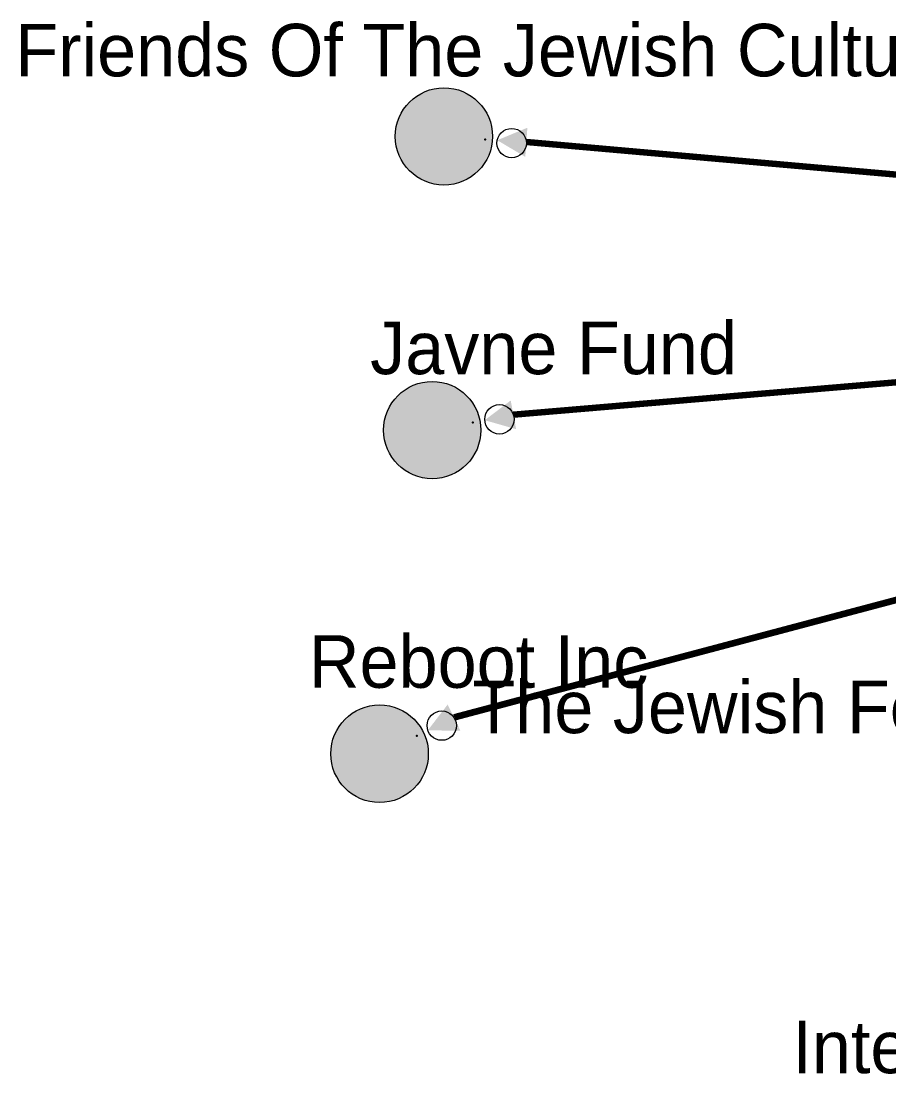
# Model space of a CAD drawing. Header units: millimetres. Extents: x -17.3 to 32.9, y -10.4 to 22.9.
# Drawn here: x -17.179 to -13.431, y 9.141 to 13.686 of the extents above; entities that cross this region are included whole.
import ezdxf

# ---------------------------------------------------------------- set-up
doc = ezdxf.new("R2010")
doc.units = ezdxf.units.MM
doc.header["$MEASUREMENT"] = 0
for name, color, linetype, true_color in [('links', 7, 'Continuous', 0x000000), ('node border', 7, 'Continuous', 0x000000), ('node centers', 7, 'Continuous', 0x000000), ('other_nodefills', 7, 'Continuous', 0x000000), ('text', 7, 'Continuous', 0x000000)]:
    doc.layers.add(name, color=color, linetype=linetype, true_color=true_color)

msp = doc.modelspace()

# ---------------------------------------------------------------- hatches: boundary and pattern name
at = {"layer": 'other_nodefills', "true_color": 0xb2b2b2}
for points in [[(-15.1431, 13.1879), (-15.1432, 13.1933), (-15.1434, 13.1987), (-15.1437, 13.204), (-15.1442, 13.2094), (-15.1448, 13.2146), (-15.1455, 13.2198), (-15.1464, 13.225), (-15.1474, 13.2302), (-15.1485, 13.2353), (-15.1497, 13.2403), (-15.1511, 13.2453), (-15.1525, 13.2503), (-15.1541, 13.2552), (-15.1558, 13.26), (-15.1577, 13.2648), (-15.1596, 13.2696), (-15.1617, 13.2742), (-15.1638, 13.2789), (-15.1661, 13.2834), (-15.1685, 13.2879), (-15.1709, 13.2923), (-15.1735, 13.2967), (-15.1762, 13.301), (-15.179, 13.3052), (-15.1819, 13.3094), (-15.1848, 13.3134), (-15.1879, 13.3174), (-15.1911, 13.3214), (-15.1943, 13.3252), (-15.1977, 13.329), (-15.2011, 13.3327), (-15.2046, 13.3363), (-15.2082, 13.3398), (-15.2119, 13.3432), (-15.2157, 13.3466), (-15.2195, 13.3498), (-15.2234, 13.353), (-15.2275, 13.3561), (-15.2315, 13.359), (-15.2357, 13.3619), (-15.2399, 13.3647), (-15.2442, 13.3674), (-15.2486, 13.37), (-15.253, 13.3724), (-15.2575, 13.3748), (-15.262, 13.3771), (-15.2667, 13.3792), (-15.2713, 13.3813), (-15.2761, 13.3832), (-15.2809, 13.385), (-15.2857, 13.3868), (-15.2906, 13.3883), (-15.2956, 13.3898), (-15.3006, 13.3912), (-15.3056, 13.3924), (-15.3107, 13.3935), (-15.3159, 13.3945), (-15.321, 13.3954), (-15.3263, 13.3961), (-15.3315, 13.3967), (-15.3368, 13.3972), (-15.3422, 13.3975), (-15.3476, 13.3977), (-15.353, 13.3978), (-15.3584, 13.3977), (-15.3638, 13.3975), (-15.3692, 13.3972), (-15.3745, 13.3967), (-15.3798, 13.3961), (-15.385, 13.3954), (-15.3902, 13.3945), (-15.3953, 13.3935), (-15.4005, 13.3924), (-15.4055, 13.3912), (-15.4105, 13.3898), (-15.4155, 13.3883), (-15.4204, 13.3868), (-15.4252, 13.385), (-15.43, 13.3832), (-15.4348, 13.3813), (-15.4395, 13.3792), (-15.4441, 13.3771), (-15.4486, 13.3748), (-15.4531, 13.3724), (-15.4576, 13.37), (-15.4619, 13.3674), (-15.4662, 13.3647), (-15.4704, 13.3619), (-15.4746, 13.359), (-15.4787, 13.3561), (-15.4827, 13.353), (-15.4866, 13.3498), (-15.4905, 13.3466), (-15.4942, 13.3432), (-15.4979, 13.3398), (-15.5015, 13.3363), (-15.505, 13.3327), (-15.5085, 13.329), (-15.5118, 13.3252), (-15.5151, 13.3214), (-15.5182, 13.3174), (-15.5213, 13.3134), (-15.5243, 13.3094), (-15.5271, 13.3052), (-15.5299, 13.301), (-15.5326, 13.2967), (-15.5352, 13.2923), (-15.5376, 13.2879), (-15.54, 13.2834), (-15.5423, 13.2789), (-15.5444, 13.2742), (-15.5465, 13.2696), (-15.5484, 13.2648), (-15.5502, 13.26), (-15.5519, 13.2552), (-15.5535, 13.2503), (-15.555, 13.2453), (-15.5563, 13.2403), (-15.5576, 13.2353), (-15.5587, 13.2302), (-15.5597, 13.225), (-15.5605, 13.2198), (-15.5613, 13.2146), (-15.5619, 13.2094), (-15.5623, 13.204), (-15.5627, 13.1987), (-15.5629, 13.1933), (-15.5629, 13.1879), (-15.5629, 13.1825), (-15.5627, 13.1771), (-15.5623, 13.1718), (-15.5619, 13.1665), (-15.5613, 13.1612), (-15.5605, 13.156), (-15.5597, 13.1508), (-15.5587, 13.1456), (-15.5576, 13.1405), (-15.5563, 13.1355), (-15.555, 13.1305), (-15.5535, 13.1255), (-15.5519, 13.1206), (-15.5502, 13.1158), (-15.5484, 13.111), (-15.5465, 13.1062), (-15.5444, 13.1016), (-15.5423, 13.0969), (-15.54, 13.0924), (-15.5376, 13.0879), (-15.5352, 13.0835), (-15.5326, 13.0791), (-15.5299, 13.0748), (-15.5271, 13.0706), (-15.5243, 13.0664), (-15.5213, 13.0623), (-15.5182, 13.0583), (-15.5151, 13.0544), (-15.5118, 13.0506), (-15.5085, 13.0468), (-15.505, 13.0431), (-15.5015, 13.0395), (-15.4979, 13.036), (-15.4942, 13.0326), (-15.4905, 13.0292), (-15.4866, 13.026), (-15.4827, 13.0228), (-15.4787, 13.0197), (-15.4746, 13.0168), (-15.4704, 13.0139), (-15.4662, 13.0111), (-15.4619, 13.0084), (-15.4576, 13.0058), (-15.4531, 13.0034), (-15.4486, 13.001), (-15.4441, 12.9987), (-15.4395, 12.9966), (-15.4348, 12.9945), (-15.43, 12.9926), (-15.4252, 12.9908), (-15.4204, 12.9891), (-15.4155, 12.9875), (-15.4105, 12.986), (-15.4055, 12.9846), (-15.4005, 12.9834), (-15.3953, 12.9823), (-15.3902, 12.9813), (-15.385, 12.9805), (-15.3798, 12.9797), (-15.3745, 12.9791), (-15.3692, 12.9786), (-15.3638, 12.9783), (-15.3584, 12.9781), (-15.353, 12.978), (-15.3476, 12.9781), (-15.3422, 12.9783), (-15.3368, 12.9786), (-15.3315, 12.9791), (-15.3263, 12.9797), (-15.321, 12.9805), (-15.3159, 12.9813), (-15.3107, 12.9823), (-15.3056, 12.9834), (-15.3006, 12.9846), (-15.2956, 12.986), (-15.2906, 12.9875), (-15.2857, 12.9891), (-15.2809, 12.9908), (-15.2761, 12.9926), (-15.2713, 12.9945), (-15.2667, 12.9966), (-15.262, 12.9987), (-15.2575, 13.001), (-15.253, 13.0034), (-15.2486, 13.0058), (-15.2442, 13.0084), (-15.2399, 13.0111), (-15.2357, 13.0139), (-15.2315, 13.0168), (-15.2275, 13.0197), (-15.2234, 13.0228), (-15.2195, 13.026), (-15.2157, 13.0292), (-15.2119, 13.0326), (-15.2082, 13.036), (-15.2046, 13.0395), (-15.2011, 13.0431), (-15.1977, 13.0468), (-15.1943, 13.0506), (-15.1911, 13.0544), (-15.1879, 13.0583), (-15.1848, 13.0623), (-15.1819, 13.0664), (-15.179, 13.0706), (-15.1762, 13.0748), (-15.1735, 13.0791), (-15.1709, 13.0835), (-15.1685, 13.0879), (-15.1661, 13.0924), (-15.1638, 13.0969), (-15.1617, 13.1016), (-15.1596, 13.1062), (-15.1577, 13.111), (-15.1558, 13.1158), (-15.1541, 13.1206), (-15.1525, 13.1255), (-15.1511, 13.1305), (-15.1497, 13.1355), (-15.1485, 13.1405), (-15.1474, 13.1456), (-15.1464, 13.1508), (-15.1455, 13.156), (-15.1448, 13.1612), (-15.1442, 13.1665), (-15.1437, 13.1718), (-15.1434, 13.1771), (-15.1432, 13.1825)], [(-15.1937, 11.9201), (-15.1938, 11.9255), (-15.194, 11.9309), (-15.1943, 11.9363), (-15.1948, 11.9416), (-15.1954, 11.9469), (-15.1961, 11.9521), (-15.197, 11.9573), (-15.198, 11.9625), (-15.1991, 11.9676), (-15.2003, 11.9726), (-15.2017, 11.9777), (-15.2031, 11.9826), (-15.2047, 11.9875), (-15.2064, 11.9924), (-15.2083, 11.9972), (-15.2102, 12.0019), (-15.2123, 12.0066), (-15.2144, 12.0112), (-15.2167, 12.0158), (-15.2191, 12.0203), (-15.2215, 12.0247), (-15.2241, 12.0291), (-15.2268, 12.0334), (-15.2296, 12.0376), (-15.2325, 12.0418), (-15.2354, 12.0459), (-15.2385, 12.0499), (-15.2417, 12.0538), (-15.2449, 12.0577), (-15.2483, 12.0614), (-15.2517, 12.0651), (-15.2552, 12.0687), (-15.2588, 12.0722), (-15.2625, 12.0757), (-15.2663, 12.079), (-15.2702, 12.0823), (-15.2741, 12.0854), (-15.2781, 12.0885), (-15.2822, 12.0915), (-15.2863, 12.0944), (-15.2906, 12.0971), (-15.2949, 12.0998), (-15.2992, 12.1024), (-15.3037, 12.1049), (-15.3082, 12.1073), (-15.3127, 12.1095), (-15.3173, 12.1117), (-15.322, 12.1137), (-15.3268, 12.1157), (-15.3316, 12.1175), (-15.3364, 12.1192), (-15.3413, 12.1208), (-15.3463, 12.1223), (-15.3513, 12.1236), (-15.3564, 12.1249), (-15.3615, 12.126), (-15.3666, 12.127), (-15.3718, 12.1278), (-15.3771, 12.1285), (-15.3823, 12.1291), (-15.3876, 12.1296), (-15.393, 12.13), (-15.3984, 12.1302), (-15.4038, 12.1302), (-15.4092, 12.1302), (-15.4146, 12.13), (-15.42, 12.1296), (-15.4253, 12.1291), (-15.4305, 12.1285), (-15.4358, 12.1278), (-15.441, 12.127), (-15.4461, 12.126), (-15.4512, 12.1249), (-15.4563, 12.1236), (-15.4613, 12.1223), (-15.4662, 12.1208), (-15.4711, 12.1192), (-15.476, 12.1175), (-15.4808, 12.1157), (-15.4855, 12.1137), (-15.4902, 12.1117), (-15.4948, 12.1095), (-15.4994, 12.1073), (-15.5039, 12.1049), (-15.5083, 12.1024), (-15.5127, 12.0998), (-15.517, 12.0971), (-15.5212, 12.0944), (-15.5253, 12.0915), (-15.5294, 12.0885), (-15.5334, 12.0854), (-15.5373, 12.0823), (-15.5412, 12.079), (-15.545, 12.0757), (-15.5486, 12.0722), (-15.5523, 12.0687), (-15.5558, 12.0651), (-15.5592, 12.0614), (-15.5626, 12.0577), (-15.5658, 12.0538), (-15.569, 12.0499), (-15.572, 12.0459), (-15.575, 12.0418), (-15.5779, 12.0376), (-15.5807, 12.0334), (-15.5834, 12.0291), (-15.5859, 12.0247), (-15.5884, 12.0203), (-15.5908, 12.0158), (-15.5931, 12.0112), (-15.5952, 12.0066), (-15.5973, 12.0019), (-15.5992, 11.9972), (-15.601, 11.9924), (-15.6027, 11.9875), (-15.6043, 11.9826), (-15.6058, 11.9777), (-15.6072, 11.9726), (-15.6084, 11.9676), (-15.6095, 11.9625), (-15.6105, 11.9573), (-15.6114, 11.9521), (-15.6121, 11.9469), (-15.6127, 11.9416), (-15.6132, 11.9363), (-15.6135, 11.9309), (-15.6137, 11.9255), (-15.6138, 11.9201), (-15.6137, 11.9147), (-15.6135, 11.9093), (-15.6132, 11.904), (-15.6127, 11.8987), (-15.6121, 11.8934), (-15.6114, 11.8882), (-15.6105, 11.883), (-15.6095, 11.8778), (-15.6084, 11.8727), (-15.6072, 11.8677), (-15.6058, 11.8627), (-15.6043, 11.8577), (-15.6027, 11.8528), (-15.601, 11.848), (-15.5992, 11.8432), (-15.5973, 11.8385), (-15.5952, 11.8338), (-15.5931, 11.8292), (-15.5908, 11.8246), (-15.5884, 11.8201), (-15.5859, 11.8157), (-15.5834, 11.8113), (-15.5807, 11.807), (-15.5779, 11.8028), (-15.575, 11.7987), (-15.572, 11.7946), (-15.569, 11.7906), (-15.5658, 11.7867), (-15.5626, 11.7828), (-15.5592, 11.779), (-15.5558, 11.7753), (-15.5523, 11.7717), (-15.5486, 11.7682), (-15.545, 11.7648), (-15.5412, 11.7614), (-15.5373, 11.7582), (-15.5334, 11.755), (-15.5294, 11.752), (-15.5253, 11.749), (-15.5212, 11.7461), (-15.517, 11.7433), (-15.5127, 11.7406), (-15.5083, 11.7381), (-15.5039, 11.7356), (-15.4994, 11.7332), (-15.4948, 11.7309), (-15.4902, 11.7288), (-15.4855, 11.7267), (-15.4808, 11.7248), (-15.476, 11.723), (-15.4711, 11.7213), (-15.4662, 11.7197), (-15.4613, 11.7182), (-15.4563, 11.7168), (-15.4512, 11.7156), (-15.4461, 11.7145), (-15.441, 11.7135), (-15.4358, 11.7126), (-15.4305, 11.7119), (-15.4253, 11.7113), (-15.42, 11.7108), (-15.4146, 11.7105), (-15.4092, 11.7103), (-15.4038, 11.7102), (-15.3984, 11.7103), (-15.393, 11.7105), (-15.3876, 11.7108), (-15.3823, 11.7113), (-15.3771, 11.7119), (-15.3718, 11.7126), (-15.3666, 11.7135), (-15.3615, 11.7145), (-15.3564, 11.7156), (-15.3513, 11.7168), (-15.3463, 11.7182), (-15.3413, 11.7197), (-15.3364, 11.7213), (-15.3316, 11.723), (-15.3268, 11.7248), (-15.322, 11.7267), (-15.3173, 11.7288), (-15.3127, 11.7309), (-15.3082, 11.7332), (-15.3037, 11.7356), (-15.2992, 11.7381), (-15.2949, 11.7406), (-15.2906, 11.7433), (-15.2863, 11.7461), (-15.2822, 11.749), (-15.2781, 11.752), (-15.2741, 11.755), (-15.2702, 11.7582), (-15.2663, 11.7614), (-15.2625, 11.7648), (-15.2588, 11.7682), (-15.2552, 11.7717), (-15.2517, 11.7753), (-15.2483, 11.779), (-15.2449, 11.7828), (-15.2417, 11.7867), (-15.2385, 11.7906), (-15.2354, 11.7946), (-15.2325, 11.7987), (-15.2296, 11.8028), (-15.2268, 11.807), (-15.2241, 11.8113), (-15.2215, 11.8157), (-15.2191, 11.8201), (-15.2167, 11.8246), (-15.2144, 11.8292), (-15.2123, 11.8338), (-15.2102, 11.8385), (-15.2083, 11.8432), (-15.2064, 11.848), (-15.2047, 11.8528), (-15.2031, 11.8577), (-15.2017, 11.8627), (-15.2003, 11.8677), (-15.1991, 11.8727), (-15.198, 11.8778), (-15.197, 11.883), (-15.1961, 11.8882), (-15.1954, 11.8934), (-15.1948, 11.8987), (-15.1943, 11.904), (-15.194, 11.9093), (-15.1938, 11.9147)], [(-15.4204, 10.5229), (-15.4204, 10.5283), (-15.4206, 10.5337), (-15.421, 10.5391), (-15.4215, 10.5444), (-15.4221, 10.5497), (-15.4228, 10.555), (-15.4237, 10.5602), (-15.4246, 10.5654), (-15.4258, 10.5705), (-15.427, 10.5755), (-15.4284, 10.5806), (-15.4298, 10.5855), (-15.4314, 10.5905), (-15.4331, 10.5953), (-15.435, 10.6002), (-15.4369, 10.6049), (-15.439, 10.6096), (-15.4411, 10.6142), (-15.4434, 10.6188), (-15.4458, 10.6233), (-15.4483, 10.6278), (-15.4509, 10.6322), (-15.4535, 10.6365), (-15.4563, 10.6407), (-15.4592, 10.6449), (-15.4622, 10.649), (-15.4653, 10.653), (-15.4685, 10.6569), (-15.4717, 10.6608), (-15.4751, 10.6646), (-15.4785, 10.6683), (-15.482, 10.6719), (-15.4857, 10.6754), (-15.4894, 10.6789), (-15.4931, 10.6822), (-15.497, 10.6855), (-15.5009, 10.6887), (-15.505, 10.6918), (-15.5091, 10.6948), (-15.5132, 10.6977), (-15.5175, 10.7004), (-15.5218, 10.7031), (-15.5261, 10.7057), (-15.5306, 10.7082), (-15.5351, 10.7106), (-15.5397, 10.7129), (-15.5443, 10.715), (-15.549, 10.7171), (-15.5538, 10.719), (-15.5586, 10.7209), (-15.5635, 10.7226), (-15.5684, 10.7242), (-15.5734, 10.7257), (-15.5784, 10.727), (-15.5835, 10.7283), (-15.5886, 10.7294), (-15.5937, 10.7304), (-15.599, 10.7312), (-15.6042, 10.732), (-15.6095, 10.7326), (-15.6148, 10.733), (-15.6202, 10.7334), (-15.6256, 10.7336), (-15.6311, 10.7337), (-15.6365, 10.7336), (-15.6419, 10.7334), (-15.6473, 10.733), (-15.6526, 10.7326), (-15.6579, 10.732), (-15.6631, 10.7312), (-15.6683, 10.7304), (-15.6735, 10.7294), (-15.6786, 10.7283), (-15.6837, 10.727), (-15.6887, 10.7257), (-15.6937, 10.7242), (-15.6986, 10.7226), (-15.7035, 10.7209), (-15.7083, 10.719), (-15.713, 10.7171), (-15.7177, 10.715), (-15.7223, 10.7129), (-15.7269, 10.7106), (-15.7314, 10.7082), (-15.7359, 10.7057), (-15.7402, 10.7031), (-15.7445, 10.7004), (-15.7488, 10.6977), (-15.7529, 10.6948), (-15.757, 10.6918), (-15.7611, 10.6887), (-15.765, 10.6855), (-15.7688, 10.6822), (-15.7726, 10.6789), (-15.7763, 10.6754), (-15.7799, 10.6719), (-15.7835, 10.6683), (-15.7869, 10.6646), (-15.7903, 10.6608), (-15.7935, 10.6569), (-15.7967, 10.653), (-15.7998, 10.649), (-15.8028, 10.6449), (-15.8056, 10.6407), (-15.8084, 10.6365), (-15.8111, 10.6322), (-15.8137, 10.6278), (-15.8162, 10.6233), (-15.8186, 10.6188), (-15.8208, 10.6142), (-15.823, 10.6096), (-15.8251, 10.6049), (-15.827, 10.6002), (-15.8288, 10.5953), (-15.8305, 10.5905), (-15.8321, 10.5855), (-15.8336, 10.5806), (-15.835, 10.5755), (-15.8362, 10.5705), (-15.8373, 10.5654), (-15.8383, 10.5602), (-15.8392, 10.555), (-15.8399, 10.5497), (-15.8405, 10.5444), (-15.841, 10.5391), (-15.8413, 10.5337), (-15.8415, 10.5283), (-15.8416, 10.5229), (-15.8415, 10.5174), (-15.8413, 10.512), (-15.841, 10.5067), (-15.8405, 10.5014), (-15.8399, 10.4961), (-15.8392, 10.4908), (-15.8383, 10.4856), (-15.8373, 10.4804), (-15.8362, 10.4753), (-15.835, 10.4703), (-15.8336, 10.4652), (-15.8321, 10.4603), (-15.8305, 10.4553), (-15.8288, 10.4505), (-15.827, 10.4457), (-15.8251, 10.4409), (-15.823, 10.4362), (-15.8208, 10.4316), (-15.8186, 10.427), (-15.8162, 10.4225), (-15.8137, 10.418), (-15.8111, 10.4137), (-15.8084, 10.4094), (-15.8056, 10.4051), (-15.8028, 10.4009), (-15.7998, 10.3969), (-15.7967, 10.3928), (-15.7935, 10.3889), (-15.7903, 10.385), (-15.7869, 10.3812), (-15.7835, 10.3775), (-15.7799, 10.3739), (-15.7763, 10.3704), (-15.7726, 10.3669), (-15.7688, 10.3636), (-15.765, 10.3603), (-15.7611, 10.3572), (-15.757, 10.3541), (-15.7529, 10.3511), (-15.7488, 10.3482), (-15.7445, 10.3454), (-15.7402, 10.3427), (-15.7359, 10.3401), (-15.7314, 10.3376), (-15.7269, 10.3353), (-15.7223, 10.333), (-15.7177, 10.3308), (-15.713, 10.3288), (-15.7083, 10.3268), (-15.7035, 10.325), (-15.6986, 10.3233), (-15.6937, 10.3217), (-15.6887, 10.3202), (-15.6837, 10.3188), (-15.6786, 10.3176), (-15.6735, 10.3165), (-15.6683, 10.3155), (-15.6631, 10.3146), (-15.6579, 10.3139), (-15.6526, 10.3133), (-15.6473, 10.3128), (-15.6419, 10.3125), (-15.6365, 10.3123), (-15.6311, 10.3122), (-15.6256, 10.3123), (-15.6202, 10.3125), (-15.6148, 10.3128), (-15.6095, 10.3133), (-15.6042, 10.3139), (-15.599, 10.3146), (-15.5937, 10.3155), (-15.5886, 10.3165), (-15.5835, 10.3176), (-15.5784, 10.3188), (-15.5734, 10.3202), (-15.5684, 10.3217), (-15.5635, 10.3233), (-15.5586, 10.325), (-15.5538, 10.3268), (-15.549, 10.3288), (-15.5443, 10.3308), (-15.5397, 10.333), (-15.5351, 10.3353), (-15.5306, 10.3376), (-15.5261, 10.3401), (-15.5218, 10.3427), (-15.5175, 10.3454), (-15.5132, 10.3482), (-15.5091, 10.3511), (-15.505, 10.3541), (-15.5009, 10.3572), (-15.497, 10.3603), (-15.4931, 10.3636), (-15.4894, 10.3669), (-15.4857, 10.3704), (-15.482, 10.3739), (-15.4785, 10.3775), (-15.4751, 10.3812), (-15.4717, 10.385), (-15.4685, 10.3889), (-15.4653, 10.3928), (-15.4622, 10.3969), (-15.4592, 10.4009), (-15.4563, 10.4051), (-15.4535, 10.4094), (-15.4509, 10.4137), (-15.4483, 10.418), (-15.4458, 10.4225), (-15.4434, 10.427), (-15.4411, 10.4316), (-15.439, 10.4362), (-15.4369, 10.4409), (-15.435, 10.4457), (-15.4331, 10.4505), (-15.4314, 10.4553), (-15.4298, 10.4603), (-15.4284, 10.4652), (-15.427, 10.4703), (-15.4258, 10.4753), (-15.4246, 10.4804), (-15.4237, 10.4856), (-15.4228, 10.4908), (-15.4221, 10.4961), (-15.4215, 10.5014), (-15.421, 10.5067), (-15.4206, 10.512), (-15.4204, 10.5174)]]:
    msp.add_hatch(color=253, dxfattribs=at).paths.add_polyline_path(points, flags=0)
at = {"layer": 'other_nodefills', "true_color": 0xb2b2b2, "extrusion": (0, 0, -1)}
for points in [[(15.1228, 13.1715), (14.9926, 13.2254), (15.0017, 13.0997)], [(15.1768, 11.9629), (15.0646, 12.048), (15.0413, 11.9241)], [(15.4226, 10.6241), (15.3368, 10.7355), (15.2819, 10.6223)]]:
    msp.add_hatch(color=253, dxfattribs=at).paths.add_polyline_path(points, flags=0)

# ---------------------------------------------------------------- linework, layer by layer
at = {"layer": 'links', "color": 18, "lineweight": 140, "true_color": 0x000000}
for q in [(-14.9971, 13.1626), (-15.3093, 10.679), (-15.053, 11.986)]:
    msp.add_line((-8.1954, 12.568), q, dxfattribs=at)
at = {"layer": 'node border', "color": 7, "lineweight": 5, "true_color": 0xffffff}
for centre, radius in [((-15.353, 13.1879), 0.2099), ((-15.4037, 11.9202), 0.21), ((-15.631, 10.523), 0.2106)]:
    msp.add_circle(centre, radius, dxfattribs=at)
at = {"layer": 'node centers'}
for p in [(-15.1751, 13.1753), (-15.2284, 11.9531), (-15.4702, 10.601)]:
    msp.add_point(p, dxfattribs=at)
at = {"layer": 'other_nodefills', "lineweight": 0}
for centre, radius in [((-15.353, 13.1879), 0.2099), ((-15.0605, 13.1593), 0.0634), ((-15.4037, 11.9202), 0.21), ((-15.1134, 11.9667), 0.0634), ((-15.631, 10.523), 0.2106), ((-15.3625, 10.6444), 0.0634)]:
    msp.add_circle(centre, radius, dxfattribs=at)

# ---------------------------------------------------------------- texts
at = {"layer": 'text', "color": 254, "true_color": 0xe6e7e8, "char_height": 0.226667, "attachment_point": 7, "line_spacing_factor": 0.963855}
for s, insert, width in [('\\fCentury Gothic;Friends Of The Jewish Culture Festival Society Inc', (-17.2042, 13.3789), 7.484387), ('\\fCentury Gothic;Javne Fund', (-15.6717, 12.1583), 1.961032), ('\\fCentury Gothic;Reboot Inc', (-15.9364, 10.8045), 1.857204), ('\\fCentury Gothic;The Jewish Federations Of North America Inc', (-15.23, 10.6086), 6.972559), ('\\fCentury Gothic;International Committee On Journalism Inc', (-13.8483, 9.1407), 6.690323)]:
    msp.add_mtext(s, dxfattribs=dict(at, insert=insert, width=width))

doc.saveas('drawing.dxf')
